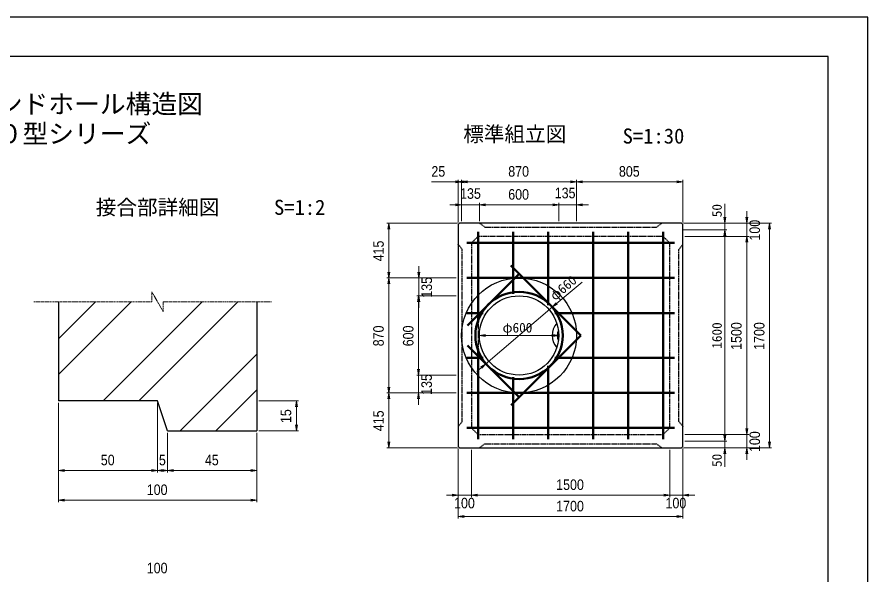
# Model space of a CAD drawing. Units: millimetres, scale not verified. Extents: x -210 to 210, y -148 to 148.
# Drawn here: x -4.6 to 210, y 7.8 to 148.5 of the extents above; entities that cross this region are included whole.
import ezdxf
from ezdxf.enums import TextEntityAlignment as Align

# ---------------------------------------------------------------- set-up
doc = ezdxf.new("R2010")
doc.units = ezdxf.units.MM
doc.linetypes.add('USER1', pattern=[12.95, 6.35, -3.175, 0.25, -3.175])
doc.linetypes.add('USER2', pattern=[4.7625, 3.175, -1.5875])
doc.layers.add('0-0', color=7, linetype='Continuous')
for name, color, linetype, lineweight in [('0-1_0', 9, 'Continuous', 25), ('0-2_dims', 2, 'Continuous', 13), ('0-3_pen1実線', 4, 'Continuous', 13), ('0-5_pen3実線', 7, 'Continuous', 25), ('0-6_pen4実線', 6, 'Continuous', 25), ('0-7_pen1一点', 4, 'USER1', 13), ('0-8_pen2破線', 3, 'USER2', 25), ('0-9_鉄筋１', 7, 'Continuous', 50), ('0-A_鉄筋２', 7, 'Continuous', 50)]:
    doc.layers.add(name, color=color, linetype=linetype, lineweight=lineweight)
doc.styles.add('ＭＳ ゴシック', font='')
doc.styles.add('ＭＳ Ｐゴシック', font='')
doc.styles.get('ＭＳ ゴシック').set_extended_font_data('MS Gothic')
doc.styles.get('ＭＳ Ｐゴシック').set_extended_font_data('MS PGothic')

# ---------------------------------------------------------------- blocks, each defined once
blk = doc.blocks.new('部分図 1')
at = {"layer": '0-1_0'}
blk.add_lwpolyline([(0, 0), (12600, 0), (12600, 8910), (0, 8910)], close=True, dxfattribs=at)
at = {"layer": '0-2_dims'}
for p, q in [((9500, 7355.25), (9500, 7677.82)), ((9525, 7365.25), (9525, 7677.82)), ((9525, 7365.25), (9525, 7677.82)), ((10395, 7662.82), (9525, 7662.82)), ((10395, 7365.25), (10395, 7677.82)), ((10395, 7365.25), (10395, 7677.82)), ((10395, 7662.82), (11200, 7662.82)), ((11200, 7355.25), (11200, 7677.82)), ((9525, 7488.79), (9435, 7488.79)), ((9525, 7365.25), (9525, 7503.79)), ((9660, 7488.79), (9525, 7488.79)), ((9660, 7365.25), (9660, 7503.79)), ((9660, 7365.25), (9660, 7503.78)), ((9660, 7488.79), (9750, 7488.79)), ((9660, 7488.78), (10260, 7488.78)), ((10260, 7488.78), (10170, 7488.78)), ((10260, 7365.25), (10260, 7503.78)), ((10260, 7365.25), (10260, 7503.78)), ((10260, 7488.78), (10395, 7488.78)), ((10395, 7365.25), (10395, 7503.78)), ((10395, 7488.78), (10485, 7488.78)), ((11683, 7350.25), (11683, 7440.25)), ((9495, 7350.25), (8960.31, 7350.25)), ((8975.31, 6935.25), (8975.31, 7350.25)), ((11205, 7350.25), (11698, 7350.25)), ((11205, 7350.25), (11871, 7350.25)), ((11683, 7250.25), (11683, 7350.25)), ((11856, 5650.25), (11856, 7350.25)), ((11215, 7250.25), (11698, 7250.25)), ((11215, 7250.25), (11698, 7250.25)), ((11683, 7250.25), (11683, 7160.25)), ((11683, 7250.25), (11683, 5750.25)), ((9201.26, 6935.25), (9201.26, 7025.25)), ((9485, 6935.25), (8960.31, 6935.25)), ((9485, 6935.25), (8960.31, 6935.25)), ((8975.31, 6065.25), (8975.31, 6935.25)), ((9485, 6935.25), (9186.26, 6935.25)), ((9201.26, 6800.25), (9201.26, 6935.25)), ((9485, 6800.25), (9185.31, 6800.25)), ((9485, 6800.25), (9186.26, 6800.25)), ((9200.31, 6800.25), (9200.31, 6200.25)), ((9201.26, 6800.25), (9201.26, 6710.25)), ((9200.31, 6200.25), (9200.31, 6290.25)), ((9485, 6200.25), (9185.31, 6200.25)), ((9485, 6200.25), (9185.31, 6200.25)), ((9200.31, 6200.25), (9200.31, 6065.25)), ((9485, 6065.25), (8960.31, 6065.25)), ((9485, 6065.25), (8960.31, 6065.25)), ((8975.31, 6065.25), (8975.31, 5650.25)), ((9485, 6065.25), (9185.31, 6065.25)), ((9200.31, 6065.25), (9200.31, 5975.25)), ((6475.03, 5989.69), (6475.03, 5464.03)), ((6475.03, 5989.69), (6475.03, 5239.03)), ((7225.03, 5989.69), (7225.03, 5464.03)), ((7225.03, 5989.69), (7225.03, 5464.03)), ((7990.03, 6004.69), (8290.12, 6004.69)), ((8275.12, 6004.69), (8275.12, 5779.69)), ((11683, 5750.25), (11683, 5840.25)), ((7300.03, 5764.69), (7300.03, 5464.03)), ((7300.03, 5764.69), (7300.03, 5464.03)), ((7975.03, 5764.69), (7975.03, 5464.03)), ((7975.03, 5764.69), (7975.03, 5239.03)), ((7990.03, 5779.69), (8290.12, 5779.69)), ((11215, 5750.25), (11698, 5750.25)), ((11215, 5750.25), (11698, 5750.25)), ((11683, 5750.25), (11683, 5650.25)), ((9495, 5650.25), (8960.31, 5650.25)), ((9500, 5645.25), (9500, 5277.25)), ((9500, 5645.25), (9500, 5115.25)), ((9600, 5635.25), (9600, 5277.25)), ((9600, 5635.25), (9600, 5277.25)), ((11100, 5635.25), (11100, 5277.25)), ((11100, 5635.25), (11100, 5277.25)), ((11200, 5645.25), (11200, 5277.25)), ((11200, 5645.25), (11200, 5115.25)), ((11205, 5650.25), (11871, 5650.25)), ((11205, 5650.25), (11698, 5650.25)), ((11683, 5650.25), (11683, 5560.25)), ((7225.03, 5479.03), (6475.03, 5479.03)), ((7300.03, 5479.03), (7225.03, 5479.03)), ((7300.03, 5479.03), (7975.03, 5479.03)), ((9500, 5292.25), (9410, 5292.25)), ((9600, 5292.25), (9500, 5292.25)), ((9600, 5292.25), (9690, 5292.25)), ((9600, 5292.25), (11100, 5292.25)), ((11100, 5292.25), (11010, 5292.25)), ((11100, 5292.25), (11200, 5292.25)), ((11200, 5292.25), (11290, 5292.25)), ((7975.03, 5254.03), (6475.03, 5254.03)), ((9500, 5130.25), (11200, 5130.25))]:
    blk.add_line(p, q, dxfattribs=at)
at = {"layer": '0-2_dims', "lineweight": 18}
for p, q in [((11516, 7350.25), (11516, 7495.25)), ((11215, 7350.25), (11531, 7350.25)), ((11516, 7350.25), (11516, 7300.25)), ((11205, 7300.25), (11531, 7300.25)), ((11205, 7300.25), (11531, 7300.25)), ((11516, 7300.25), (11516, 7210.25)), ((11516, 7300.25), (11516, 5700.25)), ((10211.7, 6713.67), (10436.71, 6904.45)), ((10211.7, 6713.67), (9708.3, 6286.83)), ((9660, 6500.25), (10260, 6500.25)), ((9708.3, 6286.83), (9639.65, 6228.63)), ((11516, 5700.25), (11516, 5790.25)), ((11215, 5700.25), (11531, 5700.25)), ((11215, 5700.25), (11531, 5700.25)), ((11516, 5700.25), (11516, 5650.25)), ((11205, 5650.25), (11531, 5650.25)), ((11516, 5650.25), (11516, 5505.25))]:
    blk.add_line(p, q, dxfattribs=at)
at = {"layer": '0-2_dims'}
for points in [[(9525, 7662.82), (9500, 7662.82), (9296.7, 7662.82)], [(9480, 7655.32), (9525, 7662.82), (9480, 7670.32)], [(9545, 7670.32), (9500, 7662.82), (9545, 7655.32)], [(9570, 7670.32), (9525, 7662.82), (9570, 7655.32)], [(10350, 7655.32), (10395, 7662.82), (10350, 7670.32)], [(10440, 7670.32), (10395, 7662.82), (10440, 7655.32)], [(11155, 7655.32), (11200, 7662.82), (11155, 7670.32)], [(9480, 7481.29), (9525, 7488.79), (9480, 7496.29)], [(9705, 7496.29), (9660, 7488.79), (9705, 7481.29)], [(9705, 7496.28), (9660, 7488.78), (9705, 7481.28)], [(10215, 7481.28), (10260, 7488.78), (10215, 7496.28)], [(10215, 7481.28), (10260, 7488.78), (10215, 7496.28)], [(10440, 7496.28), (10395, 7488.78), (10440, 7481.28)], [(8982.81, 7305.25), (8975.31, 7350.25), (8967.81, 7305.25)], [(11675.5, 7395.25), (11683, 7350.25), (11690.5, 7395.25)], [(11863.5, 7305.25), (11856, 7350.25), (11848.5, 7305.25)], [(11690.5, 7205.25), (11683, 7250.25), (11675.5, 7205.25)], [(11690.5, 7205.25), (11683, 7250.25), (11675.5, 7205.25)], [(8967.81, 6980.25), (8975.31, 6935.25), (8982.81, 6980.25)], [(9193.76, 6980.25), (9201.26, 6935.25), (9208.76, 6980.25)], [(8982.81, 6890.25), (8975.31, 6935.25), (8967.81, 6890.25)], [(9207.81, 6755.25), (9200.31, 6800.25), (9192.81, 6755.25)], [(9208.76, 6755.25), (9201.26, 6800.25), (9193.76, 6755.25)], [(9192.81, 6245.25), (9200.31, 6200.25), (9207.81, 6245.25)], [(9192.81, 6245.25), (9200.31, 6200.25), (9207.81, 6245.25)], [(8967.81, 6110.25), (8975.31, 6065.25), (8982.81, 6110.25)], [(8982.81, 6020.25), (8975.31, 6065.25), (8967.81, 6020.25)], [(9207.81, 6020.25), (9200.31, 6065.25), (9192.81, 6020.25)], [(8282.62, 5959.69), (8275.12, 6004.69), (8267.62, 5959.69)], [(8267.62, 5824.69), (8275.12, 5779.69), (8282.62, 5824.69)], [(11675.5, 5795.25), (11683, 5750.25), (11690.5, 5795.25)], [(11675.5, 5795.25), (11683, 5750.25), (11690.5, 5795.25)], [(8967.81, 5695.25), (8975.31, 5650.25), (8982.81, 5695.25)], [(11848.5, 5695.25), (11856, 5650.25), (11863.5, 5695.25)], [(11690.5, 5605.25), (11683, 5650.25), (11675.5, 5605.25)], [(6520.03, 5486.53), (6475.03, 5479.03), (6520.03, 5471.53)], [(7180.03, 5471.53), (7225.03, 5479.03), (7180.03, 5486.53)], [(7270.03, 5486.53), (7225.03, 5479.03), (7270.03, 5471.53)], [(7255.03, 5471.53), (7300.03, 5479.03), (7255.03, 5486.53)], [(7345.03, 5486.53), (7300.03, 5479.03), (7345.03, 5471.53)], [(7930.03, 5471.53), (7975.03, 5479.03), (7930.03, 5486.53)], [(9455, 5284.75), (9500, 5292.25), (9455, 5299.75)], [(9645, 5299.75), (9600, 5292.25), (9645, 5284.75)], [(9645, 5299.75), (9600, 5292.25), (9645, 5284.75)], [(11055, 5284.75), (11100, 5292.25), (11055, 5299.75)], [(11055, 5284.75), (11100, 5292.25), (11055, 5299.75)], [(11245, 5299.75), (11200, 5292.25), (11245, 5284.75)], [(6520.03, 5261.53), (6475.03, 5254.03), (6520.03, 5246.53)], [(7930.03, 5246.53), (7975.03, 5254.03), (7930.03, 5261.53)], [(9545, 5137.75), (9500, 5130.25), (9545, 5122.75)], [(11155, 5122.75), (11200, 5130.25), (11155, 5137.75)]]:
    blk.add_lwpolyline(points, dxfattribs=at)
at = {"layer": '0-2_dims', "lineweight": 18}
for points in [[(11508.5, 7395.25), (11516, 7350.25), (11523.5, 7395.25)], [(11523.5, 7255.25), (11516, 7300.25), (11508.5, 7255.25)], [(11523.5, 7255.25), (11516, 7300.25), (11508.5, 7255.25)], [(10241.17, 6748.49), (10211.7, 6713.67), (10250.87, 6737.05)], [(9705, 6507.75), (9660, 6500.25), (9705, 6492.75)], [(10215, 6492.75), (10260, 6500.25), (10215, 6507.75)], [(9678.83, 6252.01), (9708.3, 6286.83), (9669.13, 6263.45)], [(11508.5, 5745.25), (11516, 5700.25), (11523.5, 5745.25)], [(11508.5, 5745.25), (11516, 5700.25), (11523.5, 5745.25)], [(11523.5, 5605.25), (11516, 5650.25), (11508.5, 5605.25)]]:
    blk.add_lwpolyline(points, dxfattribs=at)
at = {"layer": '0-3_pen1実線'}
for p, q in [((6475.03, 6475.03), (6754.69, 6754.69)), ((6475.03, 6205.62), (7024.1, 6754.69)), ((6812.92, 6004.69), (7562.92, 6754.69)), ((7082.33, 6004.69), (7832.33, 6754.69)), ((7396.14, 5779.69), (7975.03, 6358.58)), ((7665.55, 5779.69), (7975.03, 6089.18))]:
    blk.add_line(p, q, dxfattribs=at)
at = {"layer": '0-5_pen3実線'}
for p, q in [((9510, 7350.25), (9500, 7340.25)), ((9500, 7340.25), (9500, 5660.25)), ((11200, 5660.25), (11200, 7340.25)), ((6475.03, 6754.69), (6475.03, 6004.69)), ((7975.03, 6754.69), (7975.03, 5779.69)), ((7225.03, 6004.69), (6475.03, 6004.69)), ((7300.03, 5779.69), (7225.03, 6004.69)), ((7300.03, 5779.69), (7975.03, 5779.69)), ((9500, 5660.25), (9510, 5650.25)), ((9510, 5650.25), (11190, 5650.25)), ((11190, 5650.25), (11200, 5660.25))]:
    blk.add_line(p, q, dxfattribs=at)
blk.add_lwpolyline([(11200, 7340.25), (11190, 7350.25), (9510, 7350.25)], dxfattribs=at)
for radius in [435, 300]:
    blk.add_circle((9960, 6500.25), radius, dxfattribs=at)
for radius, start, end in [(140, 138.43198, 221.56802), (100, 157.57189, 202.42811)]:
    blk.add_arc((10350, 6500.25), radius, start, end, dxfattribs=at)
at = {"layer": '0-6_pen4実線'}
blk.add_lwpolyline([(300, 300), (12300, 300), (12300, 8610), (300, 8610)], close=True, dxfattribs=at)
at = {"layer": '0-7_pen1一点'}
for p, q in [((7181.73, 6754.69), (7181.73, 6829.69)), ((7268.33, 6679.69), (7181.73, 6829.69)), ((7181.73, 6754.69), (6287.53, 6754.69)), ((8087.53, 6754.69), (7268.33, 6754.69)), ((7268.33, 6754.69), (7268.33, 6679.69))]:
    blk.add_line(p, q, dxfattribs=at)
at = {"layer": '0-8_pen2破線'}
for p, q in [((9700, 7320.25), (9660, 7350.25)), ((11000, 7320.25), (11040, 7350.25)), ((9700, 7320.25), (11000, 7320.25)), ((9650, 7250.25), (9650, 5750.25)), ((11050, 7250.25), (11050, 5750.25)), ((9600, 7200.25), (11100, 7200.25)), ((11170, 7150.25), (11200, 7190.25)), ((11170, 5850.25), (11170, 7150.25)), ((9530, 5850.25), (9500, 5810.25)), ((9600, 5800.25), (11100, 5800.25)), ((11170, 5850.25), (11200, 5810.25)), ((9700, 5680.25), (9660, 5650.25))]:
    blk.add_line(p, q, dxfattribs=at)
blk.add_lwpolyline([(9650, 5750.25), (11050, 5750.25), (11100, 5800.25), (11100, 7200.25), (11050, 7250.25), (9650, 7250.25), (9600, 7200.25), (9600, 5800.25)], close=True, dxfattribs=at)
for points in [[(9530, 5850.25), (9530, 7150.25), (9500, 7190.25)], [(9700, 5680.25), (11000, 5680.25), (11040, 5650.25)]]:
    blk.add_lwpolyline(points, dxfattribs=at)
at = {"layer": '0-9_鉄筋１'}
for p, q in [((9650, 7235.75), (9650, 6600.75)), ((9915, 7235.75), (9915, 6815.75)), ((10180, 7235.75), (10180, 6730.75)), ((10520, 7235.75), (10520, 5764.75)), ((10785, 7235.75), (10785, 5764.75)), ((11050, 7235.75), (11050, 5764.75)), ((9614.5, 7200.25), (11085.5, 7200.25)), ((10426.69, 6500.25), (9897.2, 7029.75)), ((9569.5, 6576.44), (9960, 6966.94)), ((9614.5, 6935.25), (11085.5, 6935.25)), ((9614.5, 6670.25), (9689.5, 6670.25)), ((10230.5, 6670.25), (11085.5, 6670.25)), ((9899.5, 5973.05), (10426.69, 6500.25)), ((9960, 6033.56), (9569.5, 6424.06)), ((9650, 6399.75), (9650, 5764.75)), ((9614.5, 6330.25), (9689.5, 6330.25)), ((10230.5, 6330.25), (11085.5, 6330.25)), ((10180, 6269.75), (10180, 5764.75)), ((9915, 6184.75), (9915, 5764.75)), ((9614.5, 6065.25), (11085.5, 6065.25)), ((9614.5, 5800.25), (11085.5, 5800.25))]:
    blk.add_line(p, q, dxfattribs=at)
blk.add_circle((9960, 6500.25), 330, dxfattribs=at)
at = {"layer": '0-A_鉄筋２'}
for p, q in [((9650, 7235.75), (9650, 7285.75)), ((9915, 7235.75), (9915, 7285.75)), ((10180, 7235.75), (10180, 7285.75)), ((10520, 7235.75), (10520, 7285.75)), ((10785, 7235.75), (10785, 7285.75)), ((11050, 7235.75), (11050, 7285.75)), ((9614.5, 7200.25), (9564.5, 7200.25)), ((11085.5, 7200.25), (11135.5, 7200.25)), ((9614.5, 6935.25), (9564.5, 6935.25)), ((11085.5, 6935.25), (11135.5, 6935.25)), ((9614.5, 6670.25), (9564.5, 6670.25)), ((11085.5, 6670.25), (11135.5, 6670.25)), ((9614.5, 6330.25), (9564.5, 6330.25)), ((11085.5, 6330.25), (11135.5, 6330.25)), ((9614.5, 6065.25), (9564.5, 6065.25)), ((11085.5, 6065.25), (11135.5, 6065.25)), ((9614.5, 5800.25), (9564.5, 5800.25)), ((11085.5, 5800.25), (11135.5, 5800.25)), ((9650, 5764.75), (9650, 5714.75)), ((9915, 5764.75), (9915, 5714.75)), ((10180, 5764.75), (10180, 5714.75)), ((10520, 5764.75), (10520, 5714.75)), ((10785, 5764.75), (10785, 5714.75)), ((11050, 5764.75), (11050, 5714.75))]:
    blk.add_line(p, q, dxfattribs=at)
at = {"layer": '0-2_dims', "color": 7, "style": 'ＭＳ Ｐゴシック', "width": 0.9}
for s, p in [('25', (9296.7, 7677.82)), ('870', (9878.18, 7677.82)), ('805', (10715.68, 7677.82)), ('135', (9513.93, 7510.27)), ('600', (9878.18, 7503.78)), ('135', (10229.93, 7514.27)), ('50', (6795.48, 5494.03)), ('5', (7235.26, 5494.03)), ('45', (7582.98, 5494.03)), ('1500', (10240.91, 5307.25)), ('100', (7143.21, 5269.03)), ('100', (9468.18, 5168.16)), ('1700', (10240.91, 5145.25)), ('100', (11068.18, 5168.16)), ('100', (7143.21, 4676.54))]:
    blk.add_text(s, height=79.98, dxfattribs=at).set_placement(p, align=Align.BOTTOM_LEFT)
at = {"layer": '0-2_dims', "color": 7, "style": 'ＭＳ ゴシック'}
for s, rotation, p in [('50', 90, (11515.5, 7395.25)), ('φ660', 40.294, (10245.7, 6743.15)), ('1600', 90, (11515.5, 6400.25)), ('50', 90, (11515.5, 5505.25))]:
    blk.add_text(s, height=73.31, rotation=rotation, dxfattribs=at).set_placement(p, align=Align.BOTTOM_LEFT)
at = {"layer": '0-2_dims', "color": 7, "style": 'ＭＳ Ｐゴシック', "width": 0.9}
for s, p in [('100', (11807.09, 7218.43)), ('415', (8960.31, 7060.93)), ('135', (9325.35, 6785.93)), ('870', (8960.31, 6418.43)), ('600', (9185.31, 6418.43)), ('1500', (11668, 6391.16)), ('1700', (11841, 6391.16)), ('135', (9324.4, 6050.93)), ('15', (8260.12, 5837.65)), ('415', (8960.31, 5775.93)), ('100', (11807.09, 5618.43))]:
    blk.add_text(s, height=79.98, rotation=90, dxfattribs=at).set_placement(p, align=Align.BOTTOM_LEFT)
at = {"layer": '0-2_dims', "color": 7, "style": 'ＭＳ ゴシック'}
blk.add_text('φ600', height=73.31, dxfattribs=at).set_placement((9835, 6500.75), align=Align.BOTTOM_LEFT)
at = {"layer": '0-5_pen3実線', "style": 'ＭＳ ゴシック'}
for s, height, p in [('\u3000標準組立図\u3000', 114.3, (9382, 7932.98)), ('S=1:30', 114.4, (10743.65, 7917.98)), ('\u3000接合部詳細図\u3000', 114.4, (6601.1, 7378.74)), ('S=1:2', 114.3, (8105.84, 7378.76))]:
    blk.add_text(s, height=height, dxfattribs=at).set_placement(p, align=Align.BOTTOM_LEFT)
at = {"layer": '0-6_pen4実線', "style": 'ＭＳ ゴシック'}
for s, p in [('\u3000ＫＯＥＩハンドホール構造図\u3000', (4837.55, 8137.5)), ('１５００型シリーズ', (5422.51, 7912.5))]:
    blk.add_text(s, height=143, dxfattribs=at).set_placement(p, align=Align.BOTTOM_LEFT)

msp = doc.modelspace()

# ---------------------------------------------------------------- block references
at = {"layer": '0-0', "xscale": 0.0333333, "yscale": 0.0333333}
msp.add_blockref('部分図 1', (-210, -148.5), dxfattribs=at)

doc.saveas('drawing.dxf')
